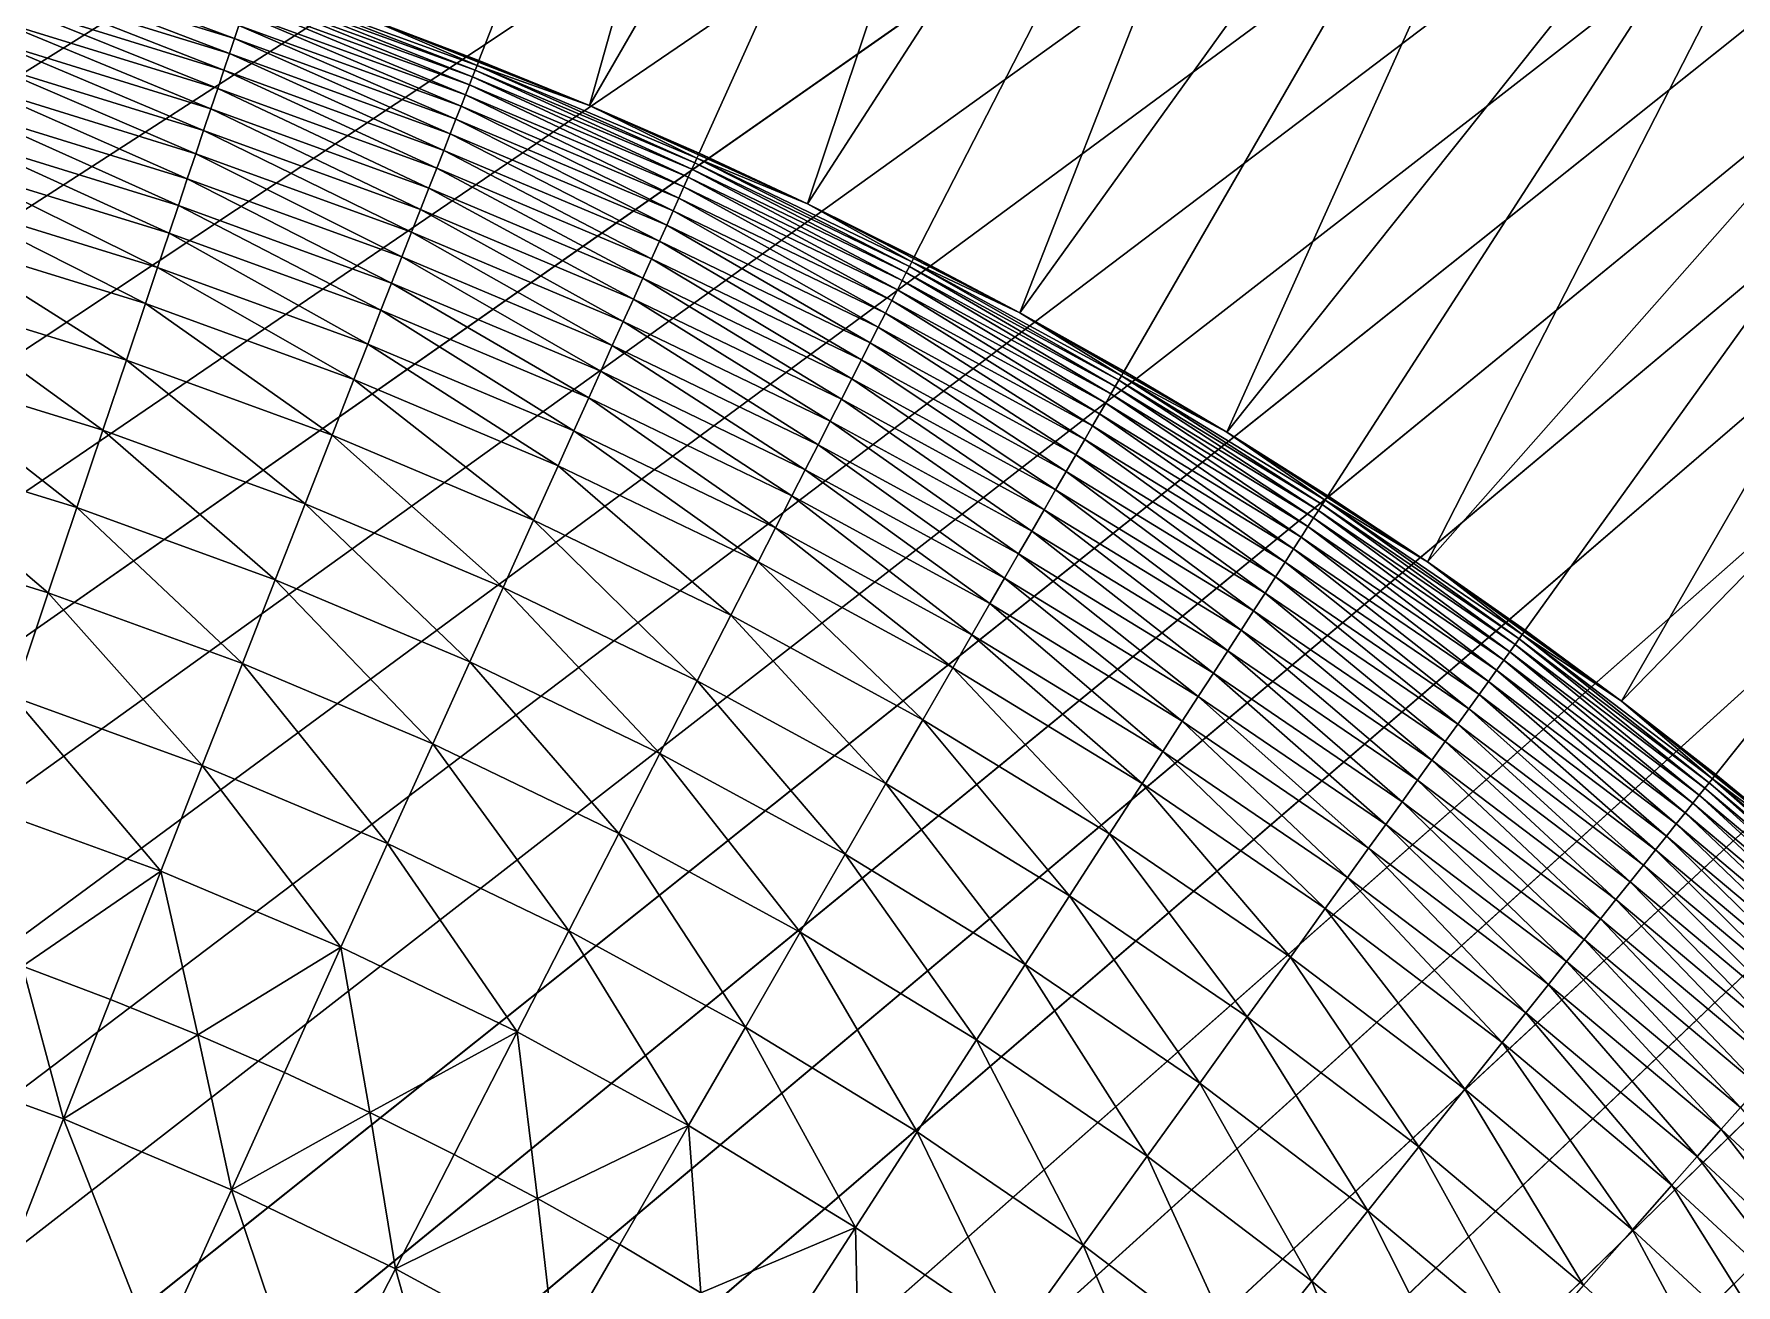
# Model space of a CAD drawing. Header units: millimetres. Extents: x -260 to 430, y -260 to 260.
# Drawn here: x 25.88 to 59.63, y 64.15 to 88.96 of the extents above; entities that cross this region are included whole.
import ezdxf

# ---------------------------------------------------------------- set-up
doc = ezdxf.new("R2010")
doc.units = ezdxf.units.MM
doc.header["$MEASUREMENT"] = 0
doc.layers.add('MESH_3D', color=2, linetype='CONTINUOUS')

msp = doc.modelspace()

# ---------------------------------------------------------------- linework, layer by layer
at = {"layer": 'MESH_3D'}
for points in [[(181.542, 186.125, 2950), (-259.919, 6.482, 2950), (-260, 0, 2950)], [(181.542, 186.125, 2950), (-260, 0, 2950), (-259.919, -6.482, 2950)], [(181.542, 186.125, 2950), (-259.677, 12.96, 2950), (-259.919, 6.482, 2950)], [(181.542, 186.125, 2950), (-259.919, -6.482, 2950), (-259.677, -12.96, 2950)], [(181.542, 186.125, 2950), (-259.273, 19.43, 2950), (-259.677, 12.96, 2950)], [(181.542, 186.125, 2950), (-259.677, -12.96, 2950), (-259.273, -19.43, 2950)], [(181.542, 186.125, 2950), (-258.708, 25.888, 2950), (-259.273, 19.43, 2950)], [(181.542, 186.125, 2950), (-259.273, -19.43, 2950), (-258.708, -25.888, 2950)], [(181.542, 186.125, 2950), (-257.982, 32.329, 2950), (-258.708, 25.888, 2950)], [(181.542, 186.125, 2950), (-258.708, -25.888, 2950), (-257.982, -32.329, 2950)], [(181.542, 186.125, 2950), (-257.096, 38.751, 2950), (-257.982, 32.329, 2950)], [(181.542, 186.125, 2950), (-257.982, -32.329, 2950), (-257.096, -38.751, 2950)], [(181.542, 186.125, 2950), (-256.05, 45.149, 2950), (-257.096, 38.751, 2950)], [(181.542, 186.125, 2950), (-257.096, -38.751, 2950), (-256.05, -45.149, 2950)], [(181.542, 186.125, 2950), (-254.845, 51.518, 2950), (-256.05, 45.149, 2950)], [(181.542, 186.125, 2950), (-256.05, -45.149, 2950), (-254.845, -51.518, 2950)], [(181.542, 186.125, 2950), (-253.481, 57.855, 2950), (-254.845, 51.518, 2950)], [(181.542, 186.125, 2950), (-254.845, -51.518, 2950), (-253.481, -57.855, 2950)], [(181.542, 186.125, 2950), (-251.96, 64.157, 2950), (-253.481, 57.855, 2950)], [(181.542, 186.125, 2950), (-253.481, -57.855, 2950), (-251.96, -64.157, 2950)], [(181.542, 186.125, 2950), (-250.282, 70.419, 2950), (-251.96, 64.157, 2950)], [(181.542, 186.125, 2950), (-251.96, -64.157, 2950), (-250.282, -70.419, 2950)], [(181.542, 186.125, 2950), (-248.449, 76.636, 2950), (-250.282, 70.419, 2950)], [(181.542, 186.125, 2950), (-250.282, -70.419, 2950), (-248.449, -76.636, 2950)], [(181.542, 186.125, 2950), (-246.461, 82.807, 2950), (-248.449, 76.636, 2950)], [(181.542, 186.125, 2950), (-248.449, -76.636, 2950), (-246.461, -82.807, 2950)], [(181.542, 186.125, 2950), (-246.461, -82.807, 2950), (-244.32, -88.925, 2950)], [(181.542, 186.125, 2950), (-236.992, 106.935, 2950), (-246.461, 82.807, 2950)], [(181.542, 186.125, 2950), (-244.32, -88.925, 2950), (-242.027, -94.989, 2950)], [(181.542, 186.125, 2950), (-242.027, -94.989, 2950), (-239.584, -100.993, 2950)], [(181.542, 186.125, 2950), (-239.584, -100.993, 2950), (-236.992, -106.935, 2950)], [(181.542, 186.125, 2950), (-236.992, -106.935, 2950), (-234.252, -112.81, 2950)], [(181.542, 186.125, 2950), (-234.252, -112.81, 2950), (-231.367, -118.615, 2950)], [(181.542, 186.125, 2950), (-231.367, -118.615, 2950), (-228.338, -124.346, 2950)], [(181.542, 186.125, 2950), (-228.338, -124.346, 2950), (-225.167, -130, 2950)], [(181.542, 186.125, 2950), (-225.167, -130, 2950), (-221.856, -135.573, 2950)], [(181.542, 186.125, 2950), (-221.856, -135.573, 2950), (-218.407, -141.062, 2950)], [(181.542, 186.125, 2950), (-218.407, -141.062, 2950), (-214.822, -146.463, 2950)], [(181.542, 186.125, 2950), (-214.822, -146.463, 2950), (-211.104, -151.773, 2950)], [(181.542, 186.125, 2950), (-211.104, -151.773, 2950), (-207.254, -156.989, 2950)], [(181.542, 186.125, 2950), (-207.254, -156.989, 2950), (-203.276, -162.107, 2950)], [(181.542, 186.125, 2950), (-203.276, -162.107, 2950), (-199.172, -167.125, 2950)], [(181.542, 186.125, 2950), (-199.172, -167.125, 2950), (-194.943, -172.038, 2950)], [(181.542, 186.125, 2950), (-194.943, -172.038, 2950), (-190.593, -176.845, 2950)], [(181.542, 186.125, 2950), (-190.593, -176.845, 2950), (-186.125, -181.542, 2950)], [(181.542, 186.125, 2950), (-186.125, -181.542, 2950), (-181.542, -186.125, 2950)], [(181.542, 186.125, 2950), (-181.542, -186.125, 2950), (-176.845, -190.593, 2950)], [(181.542, 186.125, 2950), (-176.845, -190.593, 2950), (-172.038, -194.943, 2950)], [(181.542, 186.125, 2950), (-172.038, -194.943, 2950), (-167.125, -199.172, 2950)], [(181.542, 186.125, 2950), (-167.125, -199.172, 2950), (-162.107, -203.276, 2950)], [(181.542, 186.125, 2950), (-162.107, -203.276, 2950), (-156.989, -207.254, 2950)], [(181.542, 186.125, 2950), (-156.989, -207.254, 2950), (-151.773, -211.104, 2950)], [(181.542, 186.125, 2950), (-151.773, -211.104, 2950), (-146.463, -214.822, 2950)], [(181.542, 186.125, 2950), (-146.463, -214.822, 2950), (-141.062, -218.407, 2950)], [(181.542, 186.125, 2950), (-141.062, -218.407, 2950), (-135.573, -221.856, 2950)], [(181.542, 186.125, 2950), (-135.573, -221.856, 2950), (-130, -225.167, 2950)], [(181.542, 186.125, 2950), (-130, -225.167, 2950), (-124.346, -228.338, 2950)], [(181.542, 186.125, 2950), (-124.346, -228.338, 2950), (-118.615, -231.367, 2950)], [(181.542, 186.125, 2950), (-118.615, -231.367, 2950), (-112.81, -234.252, 2950)], [(181.542, 186.125, 2950), (-112.81, -234.252, 2950), (-106.935, -236.992, 2950)], [(181.542, 186.125, 2950), (-106.935, -236.992, 2950), (-100.993, -239.584, 2950)], [(181.542, 186.125, 2950), (-100.993, -239.584, 2950), (-94.989, -242.027, 2950)], [(181.542, 186.125, 2950), (-94.989, -242.027, 2950), (-88.925, -244.32, 2950)], [(181.542, 186.125, 2950), (-88.925, -244.32, 2950), (-82.807, -246.461, 2950)], [(181.542, 186.125, 2950), (-82.807, -246.461, 2950), (-76.636, -248.449, 2950)], [(181.542, 186.125, 2950), (-76.636, -248.449, 2950), (-70.419, -250.282, 2950)], [(181.542, 186.125, 2950), (-70.419, -250.282, 2950), (-64.157, -251.96, 2950)], [(181.542, 186.125, 2950), (-64.157, -251.96, 2950), (-57.855, -253.481, 2950)], [(181.542, 186.125, 2950), (-57.855, -253.481, 2950), (-51.518, -254.845, 2950)], [(181.542, 186.125, 2950), (-51.518, -254.845, 2950), (-45.149, -256.05, 2950)], [(181.542, 186.125, 2950), (-45.149, -256.05, 2950), (-38.751, -257.096, 2950)], [(181.542, 186.125, 2950), (-38.751, -257.096, 2950), (-32.329, -257.982, 2950)], [(181.542, 186.125, 2950), (-32.329, -257.982, 2950), (-25.888, -258.708, 2950)], [(181.542, 186.125, 2950), (-25.888, -258.708, 2950), (-19.43, -259.273, 2950)], [(181.542, 186.125, 2950), (-19.43, -259.273, 2950), (-12.96, -259.677, 2950)], [(181.542, 186.125, 2950), (-12.96, -259.677, 2950), (-6.482, -259.919, 2950)], [(181.542, 186.125, 2950), (-6.482, -259.919, 2950), (0, -260, 2950)], [(181.542, 186.125, 2950), (0, -260, 2950), (6.482, -259.919, 2950)], [(181.542, 186.125, 2950), (6.482, -259.919, 2950), (12.96, -259.677, 2950)], [(181.542, 186.125, 2950), (12.96, -259.677, 2950), (19.43, -259.273, 2950)], [(181.542, 186.125, 2950), (19.43, -259.273, 2950), (25.888, -258.708, 2950)], [(181.542, 186.125, 2950), (25.888, -258.708, 2950), (32.329, -257.982, 2950)], [(181.542, 186.125, 2950), (32.329, -257.982, 2950), (45.149, -256.05, 2950)], [(181.542, 186.125, 2950), (45.149, -256.05, 2950), (64.157, -251.96, 2950)], [(43.319, 110.375, 2214.286), (34.707, 88.433, 2200), (32.492, 89.271, 2200)], [(43.319, 110.375, 2214.286), (36.901, 87.54, 2200), (34.707, 88.433, 2200)], [(43.319, 110.375, 2214.286), (48.767, 108.079, 2214.286), (36.901, 87.54, 2200)], [(48.767, 108.079, 2214.286), (39.072, 86.593, 2200), (36.901, 87.54, 2200)], [(48.767, 108.079, 2214.286), (41.219, 85.592, 2200), (39.072, 86.593, 2200)], [(48.767, 108.079, 2214.286), (54.094, 105.513, 2214.286), (41.219, 85.592, 2200)], [(54.094, 105.513, 2214.286), (43.34, 84.538, 2200), (41.219, 85.592, 2200)], [(54.094, 105.513, 2214.286), (45.434, 83.431, 2200), (43.34, 84.538, 2200)], [(54.094, 105.513, 2214.286), (59.286, 102.686, 2214.286), (45.434, 83.431, 2200)], [(59.286, 102.686, 2214.286), (47.5, 82.272, 2200), (45.434, 83.431, 2200)], [(59.286, 102.686, 2214.286), (49.536, 81.063, 2200), (47.5, 82.272, 2200)], [(59.286, 102.686, 2214.286), (64.33, 99.603, 2214.286), (49.536, 81.063, 2200)], [(64.33, 99.603, 2214.286), (51.542, 79.802, 2200), (49.536, 81.063, 2200)], [(64.33, 99.603, 2214.286), (53.515, 78.493, 2200), (51.542, 79.802, 2200)], [(64.33, 99.603, 2214.286), (69.215, 96.273, 2214.286), (53.515, 78.493, 2200)], [(69.215, 96.273, 2214.286), (55.456, 77.134, 2200), (53.515, 78.493, 2200)], [(69.215, 96.273, 2214.286), (57.361, 75.728, 2200), (55.456, 77.134, 2200)], [(69.215, 96.273, 2214.286), (73.928, 92.703, 2214.286), (57.361, 75.728, 2200)], [(73.928, 92.703, 2214.286), (59.232, 74.274, 2200), (57.361, 75.728, 2200)], [(73.928, 92.703, 2214.286), (61.065, 72.774, 2200), (59.232, 74.274, 2200)], [(25.466, 90.511, -6.786), (29.857, 88.866, -7.688), (25.391, 90.243, -7.688)], [(25.466, 90.511, -6.786), (29.946, 89.129, -6.786), (29.857, 88.866, -7.688)], [(25.391, 90.243, -7.688), (29.758, 88.57, -8.586), (25.306, 89.943, -8.586)], [(25.391, 90.243, -7.688), (29.857, 88.866, -7.688), (29.758, 88.57, -8.586)], [(25.306, 89.943, -8.586), (29.647, 88.239, -9.487), (25.211, 89.607, -9.487)], [(25.306, 89.943, -8.586), (29.758, 88.57, -8.586), (29.647, 88.239, -9.487)], [(30.189, 89.854, -3.153), (34.58, 88.109, -4.065), (30.145, 89.723, -4.065)], [(30.222, 89.952, -2.245), (34.631, 88.238, -3.153), (30.189, 89.854, -3.153)], [(30.189, 89.854, -3.153), (34.631, 88.238, -3.153), (34.58, 88.109, -4.065)], [(30.222, 89.952, -2.245), (32.492, 89.271), (34.669, 88.334, -2.245)], [(30.222, 89.952, -2.245), (34.669, 88.334, -2.245), (34.631, 88.238, -3.153)], [(25.211, 89.607, -9.487), (29.525, 87.876, -10.381), (25.108, 89.239, -10.381)], [(25.211, 89.607, -9.487), (29.647, 88.239, -9.487), (29.525, 87.876, -10.381)], [(30.09, 89.558, -4.973), (34.441, 87.753, -5.878), (30.024, 89.361, -5.878)], [(30.145, 89.723, -4.065), (34.517, 87.947, -4.973), (30.09, 89.558, -4.973)], [(30.09, 89.558, -4.973), (34.517, 87.947, -4.973), (34.441, 87.753, -5.878)], [(30.145, 89.723, -4.065), (34.58, 88.109, -4.065), (34.517, 87.947, -4.973)], [(25.108, 89.239, -10.381), (29.391, 87.477, -11.28), (24.994, 88.833, -11.28)], [(25.108, 89.239, -10.381), (29.525, 87.876, -10.381), (29.391, 87.477, -11.28)], [(29.946, 89.129, -6.786), (34.25, 87.267, -7.688), (29.857, 88.866, -7.688)], [(30.024, 89.361, -5.878), (34.351, 87.526, -6.786), (29.946, 89.129, -6.786)], [(29.946, 89.129, -6.786), (34.351, 87.526, -6.786), (34.25, 87.267, -7.688)], [(30.024, 89.361, -5.878), (34.441, 87.753, -5.878), (34.351, 87.526, -6.786)], [(34.694, 88.398, -1.336), (34.669, 88.334, -2.245), (32.492, 89.271)], [(34.706, 88.429, -0.441), (34.694, 88.398, -1.336), (32.492, 89.271)], [(34.706, 88.429, -0.441), (32.492, 89.271), (34.707, 88.433)], [(32.492, 89.271, 2200), (34.707, 88.433, 2200), (34.707, 88.433)], [(32.492, 89.271, 2200), (34.707, 88.433), (32.492, 89.271)], [(24.994, 88.833, -11.28), (29.246, 87.046, -12.172), (24.871, 88.396, -12.172)], [(24.994, 88.833, -11.28), (29.391, 87.477, -11.28), (29.246, 87.046, -12.172)], [(29.857, 88.866, -7.688), (34.136, 86.976, -8.586), (29.758, 88.57, -8.586)], [(29.857, 88.866, -7.688), (34.25, 87.267, -7.688), (34.136, 86.976, -8.586)], [(29.758, 88.57, -8.586), (34.008, 86.651, -9.487), (29.647, 88.239, -9.487)], [(29.758, 88.57, -8.586), (34.136, 86.976, -8.586), (34.008, 86.651, -9.487)], [(34.706, 88.429, -0.441), (36.901, 87.54), (34.694, 88.398, -1.336)], [(34.706, 88.429, -0.441), (34.707, 88.433), (36.901, 87.54)], [(36.901, 87.54, 2200), (36.901, 87.54), (34.707, 88.433)], [(34.707, 88.433, 2200), (36.901, 87.54, 2200), (34.707, 88.433)], [(24.871, 88.396, -12.172), (29.091, 86.584, -13.056), (24.739, 87.927, -13.056)], [(24.871, 88.396, -12.172), (29.246, 87.046, -12.172), (29.091, 86.584, -13.056)], [(29.647, 88.239, -9.487), (33.868, 86.295, -10.381), (29.525, 87.876, -10.381)], [(29.647, 88.239, -9.487), (34.008, 86.651, -9.487), (33.868, 86.295, -10.381)], [(34.58, 88.109, -4.065), (38.858, 86.117, -4.973), (34.517, 87.947, -4.973)], [(34.631, 88.238, -3.153), (38.929, 86.275, -4.065), (34.58, 88.109, -4.065)], [(34.58, 88.109, -4.065), (38.929, 86.275, -4.065), (38.858, 86.117, -4.973)], [(34.669, 88.334, -2.245), (38.986, 86.402, -3.153), (34.631, 88.238, -3.153)], [(34.631, 88.238, -3.153), (38.986, 86.402, -3.153), (38.929, 86.275, -4.065)], [(34.694, 88.398, -1.336), (36.901, 87.54), (34.669, 88.334, -2.245)], [(34.669, 88.334, -2.245), (39.029, 86.496, -2.245), (38.986, 86.402, -3.153)], [(34.669, 88.334, -2.245), (36.901, 87.54), (39.029, 86.496, -2.245)], [(24.739, 87.927, -13.056), (28.923, 86.086, -13.942), (24.596, 87.421, -13.942)], [(24.739, 87.927, -13.056), (29.091, 86.584, -13.056), (28.923, 86.086, -13.942)], [(29.525, 87.876, -10.381), (33.715, 85.903, -11.28), (29.391, 87.477, -11.28)], [(29.525, 87.876, -10.381), (33.868, 86.295, -10.381), (33.715, 85.903, -11.28)], [(34.441, 87.753, -5.878), (38.672, 85.705, -6.786), (34.351, 87.526, -6.786)], [(34.517, 87.947, -4.973), (38.772, 85.928, -5.878), (34.441, 87.753, -5.878)], [(34.441, 87.753, -5.878), (38.772, 85.928, -5.878), (38.672, 85.705, -6.786)], [(34.517, 87.947, -4.973), (38.858, 86.117, -4.973), (38.772, 85.928, -5.878)], [(24.596, 87.421, -13.942), (28.746, 85.559, -14.817), (24.446, 86.886, -14.817)], [(24.596, 87.421, -13.942), (28.923, 86.086, -13.942), (28.746, 85.559, -14.817)], [(29.391, 87.477, -11.28), (33.549, 85.48, -12.172), (29.246, 87.046, -12.172)], [(29.391, 87.477, -11.28), (33.715, 85.903, -11.28), (33.549, 85.48, -12.172)], [(34.351, 87.526, -6.786), (38.557, 85.451, -7.688), (34.25, 87.267, -7.688)], [(34.351, 87.526, -6.786), (38.672, 85.705, -6.786), (38.557, 85.451, -7.688)], [(39.057, 86.559, -1.336), (39.029, 86.496, -2.245), (36.901, 87.54)], [(39.071, 86.589, -0.441), (36.901, 87.54), (39.072, 86.593)], [(39.071, 86.589, -0.441), (39.057, 86.559, -1.336), (36.901, 87.54)], [(36.901, 87.54, 2200), (39.072, 86.593, 2200), (39.072, 86.593)], [(36.901, 87.54, 2200), (39.072, 86.593), (36.901, 87.54)], [(34.25, 87.267, -7.688), (38.429, 85.167, -8.586), (34.136, 86.976, -8.586)], [(34.25, 87.267, -7.688), (38.557, 85.451, -7.688), (38.429, 85.167, -8.586)], [(24.446, 86.886, -14.817), (28.561, 85.008, -15.675), (24.288, 86.326, -15.675)], [(24.446, 86.886, -14.817), (28.746, 85.559, -14.817), (28.561, 85.008, -15.675)], [(29.246, 87.046, -12.172), (33.37, 85.027, -13.056), (29.091, 86.584, -13.056)], [(29.246, 87.046, -12.172), (33.549, 85.48, -12.172), (33.37, 85.027, -13.056)], [(34.136, 86.976, -8.586), (38.285, 84.848, -9.487), (34.008, 86.651, -9.487)], [(34.136, 86.976, -8.586), (38.429, 85.167, -8.586), (38.285, 84.848, -9.487)], [(29.091, 86.584, -13.056), (33.179, 84.538, -13.942), (28.923, 86.086, -13.942)], [(29.091, 86.584, -13.056), (33.37, 85.027, -13.056), (33.179, 84.538, -13.942)], [(34.008, 86.651, -9.487), (38.128, 84.5, -10.381), (33.868, 86.295, -10.381)], [(34.008, 86.651, -9.487), (38.285, 84.848, -9.487), (38.128, 84.5, -10.381)], [(38.986, 86.402, -3.153), (43.181, 84.228, -4.065), (38.929, 86.275, -4.065)], [(39.029, 86.496, -2.245), (43.244, 84.351, -3.153), (38.986, 86.402, -3.153)], [(38.986, 86.402, -3.153), (43.244, 84.351, -3.153), (43.181, 84.228, -4.065)], [(39.057, 86.559, -1.336), (41.219, 85.592), (39.029, 86.496, -2.245)], [(39.029, 86.496, -2.245), (41.219, 85.592), (43.292, 84.443, -2.245)], [(39.029, 86.496, -2.245), (43.292, 84.443, -2.245), (43.244, 84.351, -3.153)], [(39.071, 86.589, -0.441), (41.219, 85.592), (39.057, 86.559, -1.336)], [(39.071, 86.589, -0.441), (39.072, 86.593), (41.219, 85.592)], [(41.219, 85.592, 2200), (41.219, 85.592), (39.072, 86.593)], [(39.072, 86.593, 2200), (41.219, 85.592, 2200), (39.072, 86.593)], [(24.288, 86.326, -15.675), (28.333, 84.328, -16.667), (24.094, 85.635, -16.667)], [(24.288, 86.326, -15.675), (28.561, 85.008, -15.675), (28.333, 84.328, -16.667)], [(28.923, 86.086, -13.942), (32.975, 84.02, -14.817), (28.746, 85.559, -14.817)], [(28.923, 86.086, -13.942), (33.179, 84.538, -13.942), (32.975, 84.02, -14.817)], [(33.868, 86.295, -10.381), (37.955, 84.116, -11.28), (33.715, 85.903, -11.28)], [(33.868, 86.295, -10.381), (38.128, 84.5, -10.381), (37.955, 84.116, -11.28)], [(38.858, 86.117, -4.973), (43.007, 83.888, -5.878), (38.772, 85.928, -5.878)], [(38.929, 86.275, -4.065), (43.102, 84.073, -4.973), (38.858, 86.117, -4.973)], [(38.858, 86.117, -4.973), (43.102, 84.073, -4.973), (43.007, 83.888, -5.878)], [(38.929, 86.275, -4.065), (43.181, 84.228, -4.065), (43.102, 84.073, -4.973)], [(33.715, 85.903, -11.28), (37.768, 83.702, -12.172), (33.549, 85.48, -12.172)], [(33.715, 85.903, -11.28), (37.955, 84.116, -11.28), (37.768, 83.702, -12.172)], [(38.772, 85.928, -5.878), (42.896, 83.671, -6.786), (38.672, 85.705, -6.786)], [(38.772, 85.928, -5.878), (43.007, 83.888, -5.878), (42.896, 83.671, -6.786)], [(24.094, 85.635, -16.667), (28.092, 83.611, -17.643), (23.889, 84.907, -17.643)], [(24.094, 85.635, -16.667), (28.333, 84.328, -16.667), (28.092, 83.611, -17.643)], [(28.746, 85.559, -14.817), (32.763, 83.479, -15.675), (28.561, 85.008, -15.675)], [(28.746, 85.559, -14.817), (32.975, 84.02, -14.817), (32.763, 83.479, -15.675)], [(33.549, 85.48, -12.172), (37.567, 83.258, -13.056), (33.37, 85.027, -13.056)], [(33.549, 85.48, -12.172), (37.768, 83.702, -12.172), (37.567, 83.258, -13.056)], [(38.557, 85.451, -7.688), (42.626, 83.145, -8.586), (38.429, 85.167, -8.586)], [(38.672, 85.705, -6.786), (42.769, 83.423, -7.688), (38.557, 85.451, -7.688)], [(38.557, 85.451, -7.688), (42.769, 83.423, -7.688), (42.626, 83.145, -8.586)], [(38.672, 85.705, -6.786), (42.896, 83.671, -6.786), (42.769, 83.423, -7.688)], [(43.323, 84.504, -1.336), (43.292, 84.443, -2.245), (41.219, 85.592)], [(43.338, 84.534, -0.441), (41.219, 85.592), (43.34, 84.538)], [(43.338, 84.534, -0.441), (43.323, 84.504, -1.336), (41.219, 85.592)], [(41.219, 85.592, 2200), (43.34, 84.538, 2200), (43.34, 84.538)], [(41.219, 85.592, 2200), (43.34, 84.538), (41.219, 85.592)], [(38.429, 85.167, -8.586), (42.467, 82.835, -9.487), (38.285, 84.848, -9.487)], [(38.429, 85.167, -8.586), (42.626, 83.145, -8.586), (42.467, 82.835, -9.487)], [(23.889, 84.907, -17.643), (27.715, 82.489, -19.056), (23.569, 83.768, -19.056)], [(23.889, 84.907, -17.643), (28.092, 83.611, -17.643), (27.715, 82.489, -19.056)], [(28.561, 85.008, -15.675), (32.501, 82.811, -16.667), (28.333, 84.328, -16.667)], [(28.561, 85.008, -15.675), (32.763, 83.479, -15.675), (32.501, 82.811, -16.667)], [(33.37, 85.027, -13.056), (37.351, 82.779, -13.942), (33.179, 84.538, -13.942)], [(33.37, 85.027, -13.056), (37.567, 83.258, -13.056), (37.351, 82.779, -13.942)], [(38.285, 84.848, -9.487), (42.292, 82.494, -10.381), (38.128, 84.5, -10.381)], [(38.285, 84.848, -9.487), (42.467, 82.835, -9.487), (42.292, 82.494, -10.381)], [(33.179, 84.538, -13.942), (37.123, 82.272, -14.817), (32.975, 84.02, -14.817)], [(33.179, 84.538, -13.942), (37.351, 82.779, -13.942), (37.123, 82.272, -14.817)], [(38.128, 84.5, -10.381), (42.1, 82.12, -11.28), (37.955, 84.116, -11.28)], [(38.128, 84.5, -10.381), (42.292, 82.494, -10.381), (42.1, 82.12, -11.28)], [(43.292, 84.443, -2.245), (47.395, 82.091, -3.153), (43.244, 84.351, -3.153)], [(43.323, 84.504, -1.336), (45.434, 83.431), (43.292, 84.443, -2.245)], [(43.292, 84.443, -2.245), (45.434, 83.431), (47.447, 82.18, -2.245)], [(43.292, 84.443, -2.245), (47.447, 82.18, -2.245), (47.395, 82.091, -3.153)], [(43.338, 84.534, -0.441), (45.434, 83.431), (43.323, 84.504, -1.336)], [(43.338, 84.534, -0.441), (43.34, 84.538), (45.434, 83.431)], [(43.34, 84.538, 2200), (45.434, 83.431, 2200), (45.434, 83.431)], [(43.34, 84.538, 2200), (45.434, 83.431), (43.34, 84.538)], [(28.333, 84.328, -16.667), (32.224, 82.107, -17.643), (28.092, 83.611, -17.643)], [(28.333, 84.328, -16.667), (32.501, 82.811, -16.667), (32.224, 82.107, -17.643)], [(37.955, 84.116, -11.28), (41.893, 81.715, -12.172), (37.768, 83.702, -12.172)], [(37.955, 84.116, -11.28), (42.1, 82.12, -11.28), (41.893, 81.715, -12.172)], [(43.102, 84.073, -4.973), (47.135, 81.64, -5.878), (43.007, 83.888, -5.878)], [(43.181, 84.228, -4.065), (47.239, 81.82, -4.973), (43.102, 84.073, -4.973)], [(43.102, 84.073, -4.973), (47.239, 81.82, -4.973), (47.135, 81.64, -5.878)], [(43.244, 84.351, -3.153), (47.326, 81.971, -4.065), (43.181, 84.228, -4.065)], [(43.181, 84.228, -4.065), (47.326, 81.971, -4.065), (47.239, 81.82, -4.973)], [(43.244, 84.351, -3.153), (47.395, 82.091, -3.153), (47.326, 81.971, -4.065)], [(23.569, 83.768, -19.056), (27.249, 81.102, -20.646), (23.172, 82.359, -20.646)], [(23.569, 83.768, -19.056), (27.715, 82.489, -19.056), (27.249, 81.102, -20.646)], [(32.975, 84.02, -14.817), (36.883, 81.742, -15.675), (32.763, 83.479, -15.675)], [(32.975, 84.02, -14.817), (37.123, 82.272, -14.817), (36.883, 81.742, -15.675)], [(37.768, 83.702, -12.172), (41.671, 81.281, -13.056), (37.567, 83.258, -13.056)], [(37.768, 83.702, -12.172), (41.893, 81.715, -12.172), (41.671, 81.281, -13.056)], [(43.007, 83.888, -5.878), (47.013, 81.429, -6.786), (42.896, 83.671, -6.786)], [(43.007, 83.888, -5.878), (47.135, 81.64, -5.878), (47.013, 81.429, -6.786)], [(28.092, 83.611, -17.643), (31.792, 81.005, -19.056), (27.715, 82.489, -19.056)], [(28.092, 83.611, -17.643), (32.224, 82.107, -17.643), (31.792, 81.005, -19.056)], [(32.763, 83.479, -15.675), (36.588, 81.088, -16.667), (32.501, 82.811, -16.667)], [(32.763, 83.479, -15.675), (36.883, 81.742, -15.675), (36.588, 81.088, -16.667)], [(42.769, 83.423, -7.688), (46.718, 80.917, -8.586), (42.626, 83.145, -8.586)], [(42.896, 83.671, -6.786), (46.874, 81.188, -7.688), (42.769, 83.423, -7.688)], [(42.769, 83.423, -7.688), (46.874, 81.188, -7.688), (46.718, 80.917, -8.586)], [(42.896, 83.671, -6.786), (47.013, 81.429, -6.786), (46.874, 81.188, -7.688)], [(47.481, 82.24, -1.336), (47.447, 82.18, -2.245), (45.434, 83.431)], [(47.498, 82.269, -0.441), (47.481, 82.24, -1.336), (45.434, 83.431)], [(47.498, 82.269, -0.441), (45.434, 83.431), (47.5, 82.272)], [(45.434, 83.431, 2200), (47.5, 82.272, 2200), (47.5, 82.272)], [(45.434, 83.431, 2200), (47.5, 82.272), (45.434, 83.431)], [(37.567, 83.258, -13.056), (41.431, 80.814, -13.942), (37.351, 82.779, -13.942)], [(37.567, 83.258, -13.056), (41.671, 81.281, -13.056), (41.431, 80.814, -13.942)], [(42.626, 83.145, -8.586), (46.543, 80.615, -9.487), (42.467, 82.835, -9.487)], [(42.626, 83.145, -8.586), (46.718, 80.917, -8.586), (46.543, 80.615, -9.487)], [(32.501, 82.811, -16.667), (36.277, 80.398, -17.643), (32.224, 82.107, -17.643)], [(32.501, 82.811, -16.667), (36.588, 81.088, -16.667), (36.277, 80.398, -17.643)], [(37.351, 82.779, -13.942), (41.177, 80.319, -14.817), (37.123, 82.272, -14.817)], [(37.351, 82.779, -13.942), (41.431, 80.814, -13.942), (41.177, 80.319, -14.817)], [(42.467, 82.835, -9.487), (46.352, 80.284, -10.381), (42.292, 82.494, -10.381)], [(42.467, 82.835, -9.487), (46.543, 80.615, -9.487), (46.352, 80.284, -10.381)], [(23.172, 82.359, -20.646), (26.733, 79.568, -22.245), (22.734, 80.801, -22.245)], [(23.172, 82.359, -20.646), (27.249, 81.102, -20.646), (26.733, 79.568, -22.245)], [(27.715, 82.489, -19.056), (31.257, 79.643, -20.646), (27.249, 81.102, -20.646)], [(27.715, 82.489, -19.056), (31.792, 81.005, -19.056), (31.257, 79.643, -20.646)], [(42.292, 82.494, -10.381), (46.141, 79.919, -11.28), (42.1, 82.12, -11.28)], [(42.292, 82.494, -10.381), (46.352, 80.284, -10.381), (46.141, 79.919, -11.28)], [(32.224, 82.107, -17.643), (35.79, 79.32, -19.056), (31.792, 81.005, -19.056)], [(32.224, 82.107, -17.643), (36.277, 80.398, -17.643), (35.79, 79.32, -19.056)], [(37.123, 82.272, -14.817), (40.912, 79.802, -15.675), (36.883, 81.742, -15.675)], [(37.123, 82.272, -14.817), (41.177, 80.319, -14.817), (40.912, 79.802, -15.675)], [(42.1, 82.12, -11.28), (45.914, 79.525, -12.172), (41.893, 81.715, -12.172)], [(42.1, 82.12, -11.28), (46.141, 79.919, -11.28), (45.914, 79.525, -12.172)], [(47.395, 82.091, -3.153), (51.353, 79.51, -4.065), (47.326, 81.971, -4.065)], [(47.447, 82.18, -2.245), (51.428, 79.626, -3.153), (47.395, 82.091, -3.153)], [(47.395, 82.091, -3.153), (51.428, 79.626, -3.153), (51.353, 79.51, -4.065)], [(47.481, 82.24, -1.336), (49.536, 81.063), (47.447, 82.18, -2.245)], [(47.447, 82.18, -2.245), (49.536, 81.063), (51.484, 79.713, -2.245)], [(47.447, 82.18, -2.245), (51.484, 79.713, -2.245), (51.428, 79.626, -3.153)], [(47.498, 82.269, -0.441), (49.536, 81.063), (47.481, 82.24, -1.336)], [(47.498, 82.269, -0.441), (47.5, 82.272), (49.536, 81.063)], [(49.536, 81.063, 2200), (49.536, 81.063), (47.5, 82.272)], [(47.5, 82.272, 2200), (49.536, 81.063, 2200), (47.5, 82.272)], [(36.883, 81.742, -15.675), (40.585, 79.163, -16.667), (36.588, 81.088, -16.667)], [(36.883, 81.742, -15.675), (40.912, 79.802, -15.675), (40.585, 79.163, -16.667)], [(41.893, 81.715, -12.172), (45.67, 79.103, -13.056), (41.671, 81.281, -13.056)], [(41.893, 81.715, -12.172), (45.914, 79.525, -12.172), (45.67, 79.103, -13.056)], [(47.239, 81.82, -4.973), (51.146, 79.189, -5.878), (47.135, 81.64, -5.878)], [(47.326, 81.971, -4.065), (51.259, 79.364, -4.973), (47.239, 81.82, -4.973)], [(47.239, 81.82, -4.973), (51.259, 79.364, -4.973), (51.146, 79.189, -5.878)], [(47.326, 81.971, -4.065), (51.353, 79.51, -4.065), (51.259, 79.364, -4.973)], [(47.013, 81.429, -6.786), (50.862, 78.75, -7.688), (46.874, 81.188, -7.688)], [(47.135, 81.64, -5.878), (51.013, 78.984, -6.786), (47.013, 81.429, -6.786)], [(47.013, 81.429, -6.786), (51.013, 78.984, -6.786), (50.862, 78.75, -7.688)], [(47.135, 81.64, -5.878), (51.146, 79.189, -5.878), (51.013, 78.984, -6.786)], [(27.249, 81.102, -20.646), (30.666, 78.136, -22.245), (26.733, 79.568, -22.245)], [(27.249, 81.102, -20.646), (31.257, 79.643, -20.646), (30.666, 78.136, -22.245)], [(31.792, 81.005, -19.056), (35.188, 77.986, -20.646), (31.257, 79.643, -20.646)], [(31.792, 81.005, -19.056), (35.79, 79.32, -19.056), (35.188, 77.986, -20.646)], [(36.588, 81.088, -16.667), (40.24, 78.49, -17.643), (36.277, 80.398, -17.643)], [(36.588, 81.088, -16.667), (40.585, 79.163, -16.667), (40.24, 78.49, -17.643)], [(41.671, 81.281, -13.056), (45.408, 78.648, -13.942), (41.431, 80.814, -13.942)], [(41.671, 81.281, -13.056), (45.67, 79.103, -13.056), (45.408, 78.648, -13.942)], [(46.874, 81.188, -7.688), (50.693, 78.488, -8.586), (46.718, 80.917, -8.586)], [(46.874, 81.188, -7.688), (50.862, 78.75, -7.688), (50.693, 78.488, -8.586)], [(51.521, 79.771, -1.336), (51.484, 79.713, -2.245), (49.536, 81.063)], [(51.54, 79.799, -0.441), (51.521, 79.771, -1.336), (49.536, 81.063)], [(51.54, 79.799, -0.441), (49.536, 81.063), (51.542, 79.802)], [(49.536, 81.063, 2200), (51.542, 79.802, 2200), (51.542, 79.802)], [(49.536, 81.063, 2200), (51.542, 79.802), (49.536, 81.063)], [(22.734, 80.801, -22.245), (26.165, 77.876, -23.852), (22.251, 79.084, -23.852)], [(22.734, 80.801, -22.245), (26.733, 79.568, -22.245), (26.165, 77.876, -23.852)], [(41.431, 80.814, -13.942), (45.13, 78.167, -14.817), (41.177, 80.319, -14.817)], [(41.431, 80.814, -13.942), (45.408, 78.648, -13.942), (45.13, 78.167, -14.817)], [(46.718, 80.917, -8.586), (50.503, 78.195, -9.487), (46.543, 80.615, -9.487)], [(46.718, 80.917, -8.586), (50.693, 78.488, -8.586), (50.503, 78.195, -9.487)], [(36.277, 80.398, -17.643), (39.7, 77.437, -19.056), (35.79, 79.32, -19.056)], [(36.277, 80.398, -17.643), (40.24, 78.49, -17.643), (39.7, 77.437, -19.056)], [(46.543, 80.615, -9.487), (50.296, 77.873, -10.381), (46.352, 80.284, -10.381)], [(46.543, 80.615, -9.487), (50.503, 78.195, -9.487), (50.296, 77.873, -10.381)], [(41.177, 80.319, -14.817), (44.839, 77.663, -15.675), (40.912, 79.802, -15.675)], [(41.177, 80.319, -14.817), (45.13, 78.167, -14.817), (44.839, 77.663, -15.675)], [(46.352, 80.284, -10.381), (50.068, 77.52, -11.28), (46.141, 79.919, -11.28)], [(46.352, 80.284, -10.381), (50.296, 77.873, -10.381), (50.068, 77.52, -11.28)], [(40.912, 79.802, -15.675), (44.48, 77.042, -16.667), (40.585, 79.163, -16.667)], [(40.912, 79.802, -15.675), (44.839, 77.663, -15.675), (44.48, 77.042, -16.667)], [(46.141, 79.919, -11.28), (49.821, 77.138, -12.172), (45.914, 79.525, -12.172)], [(46.141, 79.919, -11.28), (50.068, 77.52, -11.28), (49.821, 77.138, -12.172)], [(51.484, 79.713, -2.245), (55.333, 76.964, -3.153), (51.428, 79.626, -3.153)], [(51.521, 79.771, -1.336), (53.515, 78.493), (51.484, 79.713, -2.245)], [(51.484, 79.713, -2.245), (53.515, 78.493), (55.394, 77.048, -2.245)], [(51.484, 79.713, -2.245), (55.394, 77.048, -2.245), (55.333, 76.964, -3.153)], [(51.54, 79.799, -0.441), (53.515, 78.493), (51.521, 79.771, -1.336)], [(51.54, 79.799, -0.441), (51.542, 79.802), (53.515, 78.493)], [(51.542, 79.802, 2200), (53.515, 78.493), (51.542, 79.802)], [(51.542, 79.802, 2200), (53.515, 78.493, 2200), (53.515, 78.493)], [(26.733, 79.568, -22.245), (30.014, 76.475, -23.852), (26.165, 77.876, -23.852)], [(26.733, 79.568, -22.245), (30.666, 78.136, -22.245), (30.014, 76.475, -23.852)], [(31.257, 79.643, -20.646), (34.523, 76.51, -22.245), (30.666, 78.136, -22.245)], [(31.257, 79.643, -20.646), (35.188, 77.986, -20.646), (34.523, 76.51, -22.245)], [(35.79, 79.32, -19.056), (39.032, 76.135, -20.646), (35.188, 77.986, -20.646)], [(35.79, 79.32, -19.056), (39.7, 77.437, -19.056), (39.032, 76.135, -20.646)], [(45.914, 79.525, -12.172), (49.557, 76.729, -13.056), (45.67, 79.103, -13.056)], [(45.914, 79.525, -12.172), (49.821, 77.138, -12.172), (49.557, 76.729, -13.056)], [(51.259, 79.364, -4.973), (55.029, 76.541, -5.878), (51.146, 79.189, -5.878)], [(51.353, 79.51, -4.065), (55.151, 76.71, -4.973), (51.259, 79.364, -4.973)], [(51.259, 79.364, -4.973), (55.151, 76.71, -4.973), (55.029, 76.541, -5.878)], [(51.428, 79.626, -3.153), (55.252, 76.851, -4.065), (51.353, 79.51, -4.065)], [(51.353, 79.51, -4.065), (55.252, 76.851, -4.065), (55.151, 76.71, -4.973)], [(51.428, 79.626, -3.153), (55.333, 76.964, -3.153), (55.252, 76.851, -4.065)], [(22.251, 79.084, -23.852), (26.165, 77.876, -23.852), (25.473, 75.817, -25.632)], [(40.585, 79.163, -16.667), (44.102, 76.387, -17.643), (40.24, 78.49, -17.643)], [(40.585, 79.163, -16.667), (44.48, 77.042, -16.667), (44.102, 76.387, -17.643)], [(45.67, 79.103, -13.056), (49.272, 76.287, -13.942), (45.408, 78.648, -13.942)], [(45.67, 79.103, -13.056), (49.557, 76.729, -13.056), (49.272, 76.287, -13.942)], [(51.013, 78.984, -6.786), (54.724, 76.117, -7.688), (50.862, 78.75, -7.688)], [(51.146, 79.189, -5.878), (54.887, 76.343, -6.786), (51.013, 78.984, -6.786)], [(51.013, 78.984, -6.786), (54.887, 76.343, -6.786), (54.724, 76.117, -7.688)], [(51.146, 79.189, -5.878), (55.029, 76.541, -5.878), (54.887, 76.343, -6.786)], [(45.408, 78.648, -13.942), (48.97, 75.82, -14.817), (45.13, 78.167, -14.817)], [(45.408, 78.648, -13.942), (49.272, 76.287, -13.942), (48.97, 75.82, -14.817)], [(50.862, 78.75, -7.688), (54.542, 75.863, -8.586), (50.693, 78.488, -8.586)], [(50.862, 78.75, -7.688), (54.724, 76.117, -7.688), (54.542, 75.863, -8.586)], [(40.24, 78.49, -17.643), (43.51, 75.362, -19.056), (39.7, 77.437, -19.056)], [(40.24, 78.49, -17.643), (44.102, 76.387, -17.643), (43.51, 75.362, -19.056)], [(50.693, 78.488, -8.586), (54.338, 75.58, -9.487), (50.503, 78.195, -9.487)], [(50.693, 78.488, -8.586), (54.542, 75.863, -8.586), (54.338, 75.58, -9.487)], [(55.434, 77.104, -1.336), (55.394, 77.048, -2.245), (53.515, 78.493)], [(55.453, 77.131, -0.441), (53.515, 78.493), (55.456, 77.134)], [(55.453, 77.131, -0.441), (55.434, 77.104, -1.336), (53.515, 78.493)], [(53.515, 78.493, 2200), (55.456, 77.134), (53.515, 78.493)], [(53.515, 78.493, 2200), (55.456, 77.134, 2200), (55.456, 77.134)], [(30.666, 78.136, -22.245), (33.789, 74.884, -23.852), (30.014, 76.475, -23.852)], [(30.666, 78.136, -22.245), (34.523, 76.51, -22.245), (33.789, 74.884, -23.852)], [(35.188, 77.986, -20.646), (38.294, 74.694, -22.245), (34.523, 76.51, -22.245)], [(35.188, 77.986, -20.646), (39.032, 76.135, -20.646), (38.294, 74.694, -22.245)], [(45.13, 78.167, -14.817), (48.654, 75.332, -15.675), (44.839, 77.663, -15.675)], [(45.13, 78.167, -14.817), (48.97, 75.82, -14.817), (48.654, 75.332, -15.675)], [(50.503, 78.195, -9.487), (54.115, 75.27, -10.381), (50.296, 77.873, -10.381)], [(50.503, 78.195, -9.487), (54.338, 75.58, -9.487), (54.115, 75.27, -10.381)], [(26.165, 77.876, -23.852), (29.22, 74.453, -25.632), (25.473, 75.817, -25.632)], [(26.165, 77.876, -23.852), (30.014, 76.475, -23.852), (29.22, 74.453, -25.632)], [(44.839, 77.663, -15.675), (48.265, 74.729, -16.667), (44.48, 77.042, -16.667)], [(44.839, 77.663, -15.675), (48.654, 75.332, -15.675), (48.265, 74.729, -16.667)], [(50.296, 77.873, -10.381), (53.869, 74.928, -11.28), (50.068, 77.52, -11.28)], [(50.296, 77.873, -10.381), (54.115, 75.27, -10.381), (53.869, 74.928, -11.28)], [(39.7, 77.437, -19.056), (42.778, 74.094, -20.646), (39.032, 76.135, -20.646)], [(39.7, 77.437, -19.056), (43.51, 75.362, -19.056), (42.778, 74.094, -20.646)], [(50.068, 77.52, -11.28), (53.604, 74.559, -12.172), (49.821, 77.138, -12.172)], [(50.068, 77.52, -11.28), (53.869, 74.928, -11.28), (53.604, 74.559, -12.172)], [(44.48, 77.042, -16.667), (47.855, 74.093, -17.643), (44.102, 76.387, -17.643)], [(44.48, 77.042, -16.667), (48.265, 74.729, -16.667), (47.855, 74.093, -17.643)], [(49.821, 77.138, -12.172), (53.32, 74.163, -13.056), (49.557, 76.729, -13.056)], [(49.821, 77.138, -12.172), (53.604, 74.559, -12.172), (53.32, 74.163, -13.056)], [(55.333, 76.964, -3.153), (59.014, 74.001, -4.065), (55.252, 76.851, -4.065)], [(55.394, 77.048, -2.245), (59.101, 74.11, -3.153), (55.333, 76.964, -3.153)], [(55.333, 76.964, -3.153), (59.101, 74.11, -3.153), (59.014, 74.001, -4.065)], [(55.434, 77.104, -1.336), (57.361, 75.728), (55.394, 77.048, -2.245)], [(55.394, 77.048, -2.245), (59.165, 74.191, -2.245), (59.101, 74.11, -3.153)], [(55.394, 77.048, -2.245), (57.361, 75.728), (59.165, 74.191, -2.245)], [(55.453, 77.131, -0.441), (57.361, 75.728), (55.434, 77.104, -1.336)], [(55.453, 77.131, -0.441), (55.456, 77.134), (57.361, 75.728)], [(55.456, 77.134, 2200), (57.361, 75.728), (55.456, 77.134)], [(55.456, 77.134, 2200), (57.361, 75.728, 2200), (57.361, 75.728)], [(49.557, 76.729, -13.056), (53.013, 73.736, -13.942), (49.272, 76.287, -13.942)], [(49.557, 76.729, -13.056), (53.32, 74.163, -13.056), (53.013, 73.736, -13.942)], [(55.151, 76.71, -4.973), (58.776, 73.703, -5.878), (55.029, 76.541, -5.878)], [(55.252, 76.851, -4.065), (58.906, 73.866, -4.973), (55.151, 76.71, -4.973)], [(55.151, 76.71, -4.973), (58.906, 73.866, -4.973), (58.776, 73.703, -5.878)], [(55.252, 76.851, -4.065), (59.014, 74.001, -4.065), (58.906, 73.866, -4.973)], [(30.014, 76.475, -23.852), (32.895, 72.904, -25.632), (29.22, 74.453, -25.632)], [(30.014, 76.475, -23.852), (33.789, 74.884, -23.852), (32.895, 72.904, -25.632)], [(34.523, 76.51, -22.245), (37.48, 73.107, -23.852), (33.789, 74.884, -23.852)], [(34.523, 76.51, -22.245), (38.294, 74.694, -22.245), (37.48, 73.107, -23.852)], [(44.102, 76.387, -17.643), (47.213, 73.099, -19.056), (43.51, 75.362, -19.056)], [(44.102, 76.387, -17.643), (47.855, 74.093, -17.643), (47.213, 73.099, -19.056)], [(49.272, 76.287, -13.942), (52.688, 73.285, -14.817), (48.97, 75.82, -14.817)], [(49.272, 76.287, -13.942), (53.013, 73.736, -13.942), (52.688, 73.285, -14.817)], [(54.887, 76.343, -6.786), (58.451, 73.295, -7.688), (54.724, 76.117, -7.688)], [(55.029, 76.541, -5.878), (58.624, 73.512, -6.786), (54.887, 76.343, -6.786)], [(54.887, 76.343, -6.786), (58.624, 73.512, -6.786), (58.451, 73.295, -7.688)], [(55.029, 76.541, -5.878), (58.776, 73.703, -5.878), (58.624, 73.512, -6.786)], [(39.032, 76.135, -20.646), (41.969, 72.693, -22.245), (38.294, 74.694, -22.245)], [(39.032, 76.135, -20.646), (42.778, 74.094, -20.646), (41.969, 72.693, -22.245)], [(54.724, 76.117, -7.688), (58.256, 73.05, -8.586), (54.542, 75.863, -8.586)], [(54.724, 76.117, -7.688), (58.451, 73.295, -7.688), (58.256, 73.05, -8.586)], [(25.473, 75.817, -25.632), (28.398, 72.356, -27.31), (24.756, 73.681, -27.31)], [(25.473, 75.817, -25.632), (29.22, 74.453, -25.632), (28.398, 72.356, -27.31)], [(48.97, 75.82, -14.817), (52.349, 72.813, -15.675), (48.654, 75.332, -15.675)], [(48.97, 75.82, -14.817), (52.688, 73.285, -14.817), (52.349, 72.813, -15.675)], [(54.542, 75.863, -8.586), (58.038, 72.778, -9.487), (54.338, 75.58, -9.487)], [(54.542, 75.863, -8.586), (58.256, 73.05, -8.586), (58.038, 72.778, -9.487)], [(59.208, 74.245, -1.336), (59.165, 74.191, -2.245), (57.361, 75.728)], [(59.229, 74.271, -0.441), (57.361, 75.728), (59.232, 74.274)], [(59.229, 74.271, -0.441), (59.208, 74.245, -1.336), (57.361, 75.728)], [(59.232, 74.274, 2200), (59.232, 74.274), (57.361, 75.728)], [(57.361, 75.728, 2200), (59.232, 74.274, 2200), (57.361, 75.728)], [(43.51, 75.362, -19.056), (46.419, 71.87, -20.646), (42.778, 74.094, -20.646)], [(43.51, 75.362, -19.056), (47.213, 73.099, -19.056), (46.419, 71.87, -20.646)], [(48.654, 75.332, -15.675), (51.93, 72.23, -16.667), (48.265, 74.729, -16.667)], [(48.654, 75.332, -15.675), (52.349, 72.813, -15.675), (51.93, 72.23, -16.667)], [(54.115, 75.27, -10.381), (57.537, 72.149, -11.28), (53.869, 74.928, -11.28)], [(54.338, 75.58, -9.487), (57.8, 72.479, -10.381), (54.115, 75.27, -10.381)], [(54.115, 75.27, -10.381), (57.8, 72.479, -10.381), (57.537, 72.149, -11.28)], [(54.338, 75.58, -9.487), (58.038, 72.778, -9.487), (57.8, 72.479, -10.381)], [(53.869, 74.928, -11.28), (57.254, 71.794, -12.172), (53.604, 74.559, -12.172)], [(53.869, 74.928, -11.28), (57.537, 72.149, -11.28), (57.254, 71.794, -12.172)], [(33.789, 74.884, -23.852), (36.488, 71.173, -25.632), (32.895, 72.904, -25.632)], [(33.789, 74.884, -23.852), (37.48, 73.107, -23.852), (36.488, 71.173, -25.632)], [(38.294, 74.694, -22.245), (41.077, 71.148, -23.852), (37.48, 73.107, -23.852)], [(38.294, 74.694, -22.245), (41.969, 72.693, -22.245), (41.077, 71.148, -23.852)], [(48.265, 74.729, -16.667), (51.488, 71.616, -17.643), (47.855, 74.093, -17.643)], [(48.265, 74.729, -16.667), (51.93, 72.23, -16.667), (51.488, 71.616, -17.643)], [(29.22, 74.453, -25.632), (31.969, 70.85, -27.31), (28.398, 72.356, -27.31)], [(29.22, 74.453, -25.632), (32.895, 72.904, -25.632), (31.969, 70.85, -27.31)], [(53.604, 74.559, -12.172), (56.95, 71.413, -13.056), (53.32, 74.163, -13.056)], [(53.604, 74.559, -12.172), (57.254, 71.794, -12.172), (56.95, 71.413, -13.056)], [(59.229, 74.271, -0.441), (61.065, 72.774), (59.208, 74.245, -1.336)], [(59.229, 74.271, -0.441), (59.232, 74.274), (61.065, 72.774)], [(59.232, 74.274, 2200), (61.065, 72.774), (59.232, 74.274)], [(59.232, 74.274, 2200), (61.065, 72.774, 2200), (61.065, 72.774)], [(42.778, 74.094, -20.646), (45.54, 70.51, -22.245), (41.969, 72.693, -22.245)], [(42.778, 74.094, -20.646), (46.419, 71.87, -20.646), (45.54, 70.51, -22.245)], [(47.855, 74.093, -17.643), (50.798, 70.655, -19.056), (47.213, 73.099, -19.056)], [(47.855, 74.093, -17.643), (51.488, 71.616, -17.643), (50.798, 70.655, -19.056)], [(53.32, 74.163, -13.056), (56.622, 71.002, -13.942), (53.013, 73.736, -13.942)], [(53.32, 74.163, -13.056), (56.95, 71.413, -13.056), (56.622, 71.002, -13.942)], [(59.014, 74.001, -4.065), (62.515, 70.838, -4.973), (58.906, 73.866, -4.973)], [(59.101, 74.11, -3.153), (62.63, 70.968, -4.065), (59.014, 74.001, -4.065)], [(59.014, 74.001, -4.065), (62.63, 70.968, -4.065), (62.515, 70.838, -4.973)], [(59.165, 74.191, -2.245), (62.722, 71.072, -3.153), (59.101, 74.11, -3.153)], [(59.101, 74.11, -3.153), (62.722, 71.072, -3.153), (62.63, 70.968, -4.065)], [(59.208, 74.245, -1.336), (61.065, 72.774), (59.165, 74.191, -2.245)], [(59.165, 74.191, -2.245), (62.79, 71.15, -2.245), (62.722, 71.072, -3.153)], [(59.165, 74.191, -2.245), (61.065, 72.774), (62.79, 71.15, -2.245)], [(24.756, 73.681, -27.31), (28.398, 72.356, -27.31), (25.652, 70.477, -29.155)], [(53.013, 73.736, -13.942), (56.276, 70.568, -14.817), (52.688, 73.285, -14.817)], [(53.013, 73.736, -13.942), (56.622, 71.002, -13.942), (56.276, 70.568, -14.817)], [(58.776, 73.703, -5.878), (62.215, 70.499, -6.786), (58.624, 73.512, -6.786)], [(58.906, 73.866, -4.973), (62.377, 70.682, -5.878), (58.776, 73.703, -5.878)], [(58.776, 73.703, -5.878), (62.377, 70.682, -5.878), (62.215, 70.499, -6.786)], [(58.906, 73.866, -4.973), (62.515, 70.838, -4.973), (62.377, 70.682, -5.878)], [(52.688, 73.285, -14.817), (55.913, 70.113, -15.675), (52.349, 72.813, -15.675)], [(52.688, 73.285, -14.817), (56.276, 70.568, -14.817), (55.913, 70.113, -15.675)], [(58.451, 73.295, -7.688), (61.825, 70.056, -8.586), (58.256, 73.05, -8.586)], [(58.624, 73.512, -6.786), (62.031, 70.29, -7.688), (58.451, 73.295, -7.688)], [(58.451, 73.295, -7.688), (62.031, 70.29, -7.688), (61.825, 70.056, -8.586)], [(58.624, 73.512, -6.786), (62.215, 70.499, -6.786), (62.031, 70.29, -7.688)], [(32.895, 72.904, -25.632), (35.461, 69.169, -27.31), (31.969, 70.85, -27.31)], [(32.895, 72.904, -25.632), (36.488, 71.173, -25.632), (35.461, 69.169, -27.31)], [(37.48, 73.107, -23.852), (39.991, 69.266, -25.632), (36.488, 71.173, -25.632)], [(37.48, 73.107, -23.852), (41.077, 71.148, -23.852), (39.991, 69.266, -25.632)], [(47.213, 73.099, -19.056), (49.943, 69.467, -20.646), (46.419, 71.87, -20.646)], [(47.213, 73.099, -19.056), (50.798, 70.655, -19.056), (49.943, 69.467, -20.646)], [(58.256, 73.05, -8.586), (61.594, 69.794, -9.487), (58.038, 72.778, -9.487)], [(58.256, 73.05, -8.586), (61.825, 70.056, -8.586), (61.594, 69.794, -9.487)], [(41.969, 72.693, -22.245), (44.572, 69.012, -23.852), (41.077, 71.148, -23.852)], [(41.969, 72.693, -22.245), (45.54, 70.51, -22.245), (44.572, 69.012, -23.852)], [(52.349, 72.813, -15.675), (55.466, 69.552, -16.667), (51.93, 72.23, -16.667)], [(52.349, 72.813, -15.675), (55.913, 70.113, -15.675), (55.466, 69.552, -16.667)], [(58.038, 72.778, -9.487), (61.341, 69.507, -10.381), (57.8, 72.479, -10.381)], [(58.038, 72.778, -9.487), (61.594, 69.794, -9.487), (61.341, 69.507, -10.381)], [(28.398, 72.356, -27.31), (27.401, 69.816, -29.155), (25.652, 70.477, -29.155)], [(28.398, 72.356, -27.31), (29.133, 69.111, -29.155), (27.401, 69.816, -29.155)], [(28.398, 72.356, -27.31), (31.969, 70.85, -27.31), (29.133, 69.111, -29.155)], [(51.93, 72.23, -16.667), (54.994, 68.961, -17.643), (51.488, 71.616, -17.643)], [(51.93, 72.23, -16.667), (55.466, 69.552, -16.667), (54.994, 68.961, -17.643)], [(57.8, 72.479, -10.381), (61.062, 69.192, -11.28), (57.537, 72.149, -11.28)], [(57.8, 72.479, -10.381), (61.341, 69.507, -10.381), (61.062, 69.192, -11.28)], [(57.537, 72.149, -11.28), (60.761, 68.851, -12.172), (57.254, 71.794, -12.172)], [(57.537, 72.149, -11.28), (61.062, 69.192, -11.28), (60.761, 68.851, -12.172)], [(46.419, 71.87, -20.646), (48.999, 68.153, -22.245), (45.54, 70.51, -22.245)], [(46.419, 71.87, -20.646), (49.943, 69.467, -20.646), (48.999, 68.153, -22.245)], [(51.488, 71.616, -17.643), (54.256, 68.035, -19.056), (50.798, 70.655, -19.056)], [(51.488, 71.616, -17.643), (54.994, 68.961, -17.643), (54.256, 68.035, -19.056)], [(57.254, 71.794, -12.172), (60.439, 68.486, -13.056), (56.95, 71.413, -13.056)], [(57.254, 71.794, -12.172), (60.761, 68.851, -12.172), (60.439, 68.486, -13.056)], [(56.95, 71.413, -13.056), (60.091, 68.092, -13.942), (56.622, 71.002, -13.942)], [(56.95, 71.413, -13.056), (60.439, 68.486, -13.056), (60.091, 68.092, -13.942)], [(36.488, 71.173, -25.632), (38.864, 67.315, -27.31), (35.461, 69.169, -27.31)], [(36.488, 71.173, -25.632), (39.991, 69.266, -25.632), (38.864, 67.315, -27.31)], [(41.077, 71.148, -23.852), (43.394, 67.186, -25.632), (39.991, 69.266, -25.632)], [(41.077, 71.148, -23.852), (44.572, 69.012, -23.852), (43.394, 67.186, -25.632)], [(56.622, 71.002, -13.942), (59.723, 67.675, -14.817), (56.276, 70.568, -14.817)], [(56.622, 71.002, -13.942), (60.091, 68.092, -13.942), (59.723, 67.675, -14.817)], [(31.969, 70.85, -27.31), (30.847, 68.363, -29.155), (29.133, 69.111, -29.155)], [(31.969, 70.85, -27.31), (32.541, 67.573, -29.155), (30.847, 68.363, -29.155)], [(31.969, 70.85, -27.31), (35.461, 69.169, -27.31), (32.541, 67.573, -29.155)], [(50.798, 70.655, -19.056), (53.344, 66.891, -20.646), (49.943, 69.467, -20.646)], [(50.798, 70.655, -19.056), (54.256, 68.035, -19.056), (53.344, 66.891, -20.646)], [(56.276, 70.568, -14.817), (59.339, 67.239, -15.675), (55.913, 70.113, -15.675)], [(56.276, 70.568, -14.817), (59.723, 67.675, -14.817), (59.339, 67.239, -15.675)], [(23.075, 68.68, -30.723), (25.652, 70.477, -29.155), (26.47, 67.445, -30.723)], [(26.47, 67.445, -30.723), (25.652, 70.477, -29.155), (27.401, 69.816, -29.155)], [(45.54, 70.51, -22.245), (47.957, 66.704, -23.852), (44.572, 69.012, -23.852)], [(45.54, 70.51, -22.245), (48.999, 68.153, -22.245), (47.957, 66.704, -23.852)], [(55.913, 70.113, -15.675), (58.864, 66.701, -16.667), (55.466, 69.552, -16.667)], [(55.913, 70.113, -15.675), (59.339, 67.239, -15.675), (58.864, 66.701, -16.667)], [(26.47, 67.445, -30.723), (27.401, 69.816, -29.155), (29.133, 69.111, -29.155)], [(55.466, 69.552, -16.667), (58.363, 66.134, -17.643), (54.994, 68.961, -17.643)], [(55.466, 69.552, -16.667), (58.864, 66.701, -16.667), (58.363, 66.134, -17.643)], [(39.991, 69.266, -25.632), (42.171, 65.294, -27.31), (38.864, 67.315, -27.31)], [(39.991, 69.266, -25.632), (43.394, 67.186, -25.632), (42.171, 65.294, -27.31)], [(49.943, 69.467, -20.646), (52.335, 65.626, -22.245), (48.999, 68.153, -22.245)], [(49.943, 69.467, -20.646), (53.344, 66.891, -20.646), (52.335, 65.626, -22.245)], [(26.47, 67.445, -30.723), (29.133, 69.111, -29.155), (29.799, 66.042, -30.723)], [(29.799, 66.042, -30.723), (29.133, 69.111, -29.155), (30.847, 68.363, -29.155)], [(35.461, 69.169, -27.31), (34.216, 66.74, -29.155), (32.541, 67.573, -29.155)], [(35.461, 69.169, -27.31), (35.869, 65.867, -29.155), (34.216, 66.74, -29.155)], [(35.461, 69.169, -27.31), (38.864, 67.315, -27.31), (35.869, 65.867, -29.155)], [(44.572, 69.012, -23.852), (46.689, 64.94, -25.632), (43.394, 67.186, -25.632)], [(44.572, 69.012, -23.852), (47.957, 66.704, -23.852), (46.689, 64.94, -25.632)], [(54.994, 68.961, -17.643), (57.58, 65.246, -19.056), (54.256, 68.035, -19.056)], [(54.994, 68.961, -17.643), (58.363, 66.134, -17.643), (57.58, 65.246, -19.056)], [(23.075, 68.68, -30.723), (26.47, 67.445, -30.723), (25.151, 64.083, -32.733)], [(29.799, 66.042, -30.723), (30.847, 68.363, -29.155), (32.541, 67.573, -29.155)], [(48.999, 68.153, -22.245), (51.222, 64.231, -23.852), (47.957, 66.704, -23.852)], [(48.999, 68.153, -22.245), (52.335, 65.626, -22.245), (51.222, 64.231, -23.852)], [(54.256, 68.035, -19.056), (56.612, 64.149, -20.646), (53.344, 66.891, -20.646)], [(54.256, 68.035, -19.056), (57.58, 65.246, -19.056), (56.612, 64.149, -20.646)], [(29.799, 66.042, -30.723), (32.541, 67.573, -29.155), (33.054, 64.474, -30.723)], [(33.054, 64.474, -30.723), (32.541, 67.573, -29.155), (34.216, 66.74, -29.155)], [(59.723, 67.675, -14.817), (62.616, 64.197, -15.675), (59.339, 67.239, -15.675)], [(26.47, 67.445, -30.723), (28.314, 62.75, -32.733), (25.151, 64.083, -32.733)], [(26.47, 67.445, -30.723), (29.799, 66.042, -30.723), (28.314, 62.75, -32.733)], [(38.864, 67.315, -27.31), (37.5, 64.952, -29.155), (35.869, 65.867, -29.155)], [(38.864, 67.315, -27.31), (39.108, 63.997, -29.155), (37.5, 64.952, -29.155)], [(38.864, 67.315, -27.31), (42.171, 65.294, -27.31), (39.108, 63.997, -29.155)], [(43.394, 67.186, -25.632), (45.374, 63.111, -27.31), (42.171, 65.294, -27.31)], [(43.394, 67.186, -25.632), (46.689, 64.94, -25.632), (45.374, 63.111, -27.31)], [(59.339, 67.239, -15.675), (62.115, 63.684, -16.667), (58.864, 66.701, -16.667)], [(59.339, 67.239, -15.675), (62.616, 64.197, -15.675), (62.115, 63.684, -16.667)], [(53.344, 66.891, -20.646), (55.541, 62.935, -22.245), (52.335, 65.626, -22.245)], [(53.344, 66.891, -20.646), (56.612, 64.149, -20.646), (55.541, 62.935, -22.245)], [(33.054, 64.474, -30.723), (34.216, 66.74, -29.155), (35.869, 65.867, -29.155)], [(47.957, 66.704, -23.852), (49.868, 62.532, -25.632), (46.689, 64.94, -25.632)], [(47.957, 66.704, -23.852), (51.222, 64.231, -23.852), (49.868, 62.532, -25.632)], [(58.864, 66.701, -16.667), (61.587, 63.142, -17.643), (58.363, 66.134, -17.643)], [(58.864, 66.701, -16.667), (62.115, 63.684, -16.667), (61.587, 63.142, -17.643)], [(29.799, 66.042, -30.723), (31.406, 61.26, -32.733), (28.314, 62.75, -32.733)], [(29.799, 66.042, -30.723), (33.054, 64.474, -30.723), (31.406, 61.26, -32.733)], [(33.054, 64.474, -30.723), (35.869, 65.867, -29.155), (36.227, 62.746, -30.723)], [(36.227, 62.746, -30.723), (35.869, 65.867, -29.155), (37.5, 64.952, -29.155)], [(58.363, 66.134, -17.643), (60.761, 62.295, -19.056), (57.58, 65.246, -19.056)], [(58.363, 66.134, -17.643), (61.587, 63.142, -17.643), (60.761, 62.295, -19.056)], [(52.335, 65.626, -22.245), (54.36, 61.598, -23.852), (51.222, 64.231, -23.852)], [(52.335, 65.626, -22.245), (55.541, 62.935, -22.245), (54.36, 61.598, -23.852)], [(42.171, 65.294, -27.31), (40.691, 63.002, -29.155), (39.108, 63.997, -29.155)], [(42.171, 65.294, -27.31), (42.249, 61.968, -29.155), (40.691, 63.002, -29.155)], [(42.171, 65.294, -27.31), (45.374, 63.111, -27.31), (42.249, 61.968, -29.155)], [(57.58, 65.246, -19.056), (59.739, 61.247, -20.646), (56.612, 64.149, -20.646)], [(57.58, 65.246, -19.056), (60.761, 62.295, -19.056), (59.739, 61.247, -20.646)], [(36.227, 62.746, -30.723), (37.5, 64.952, -29.155), (39.108, 63.997, -29.155)], [(46.689, 64.94, -25.632), (48.463, 60.771, -27.31), (45.374, 63.111, -27.31)], [(46.689, 64.94, -25.632), (49.868, 62.532, -25.632), (48.463, 60.771, -27.31)], [(33.054, 64.474, -30.723), (34.421, 59.619, -32.733), (31.406, 61.26, -32.733)], [(33.054, 64.474, -30.723), (36.227, 62.746, -30.723), (34.421, 59.619, -32.733)], [(51.222, 64.231, -23.852), (52.923, 59.969, -25.632), (49.868, 62.532, -25.632)], [(51.222, 64.231, -23.852), (54.36, 61.598, -23.852), (52.923, 59.969, -25.632)]]:
    msp.add_3dface(points, dxfattribs=at)

doc.saveas('drawing.dxf')
